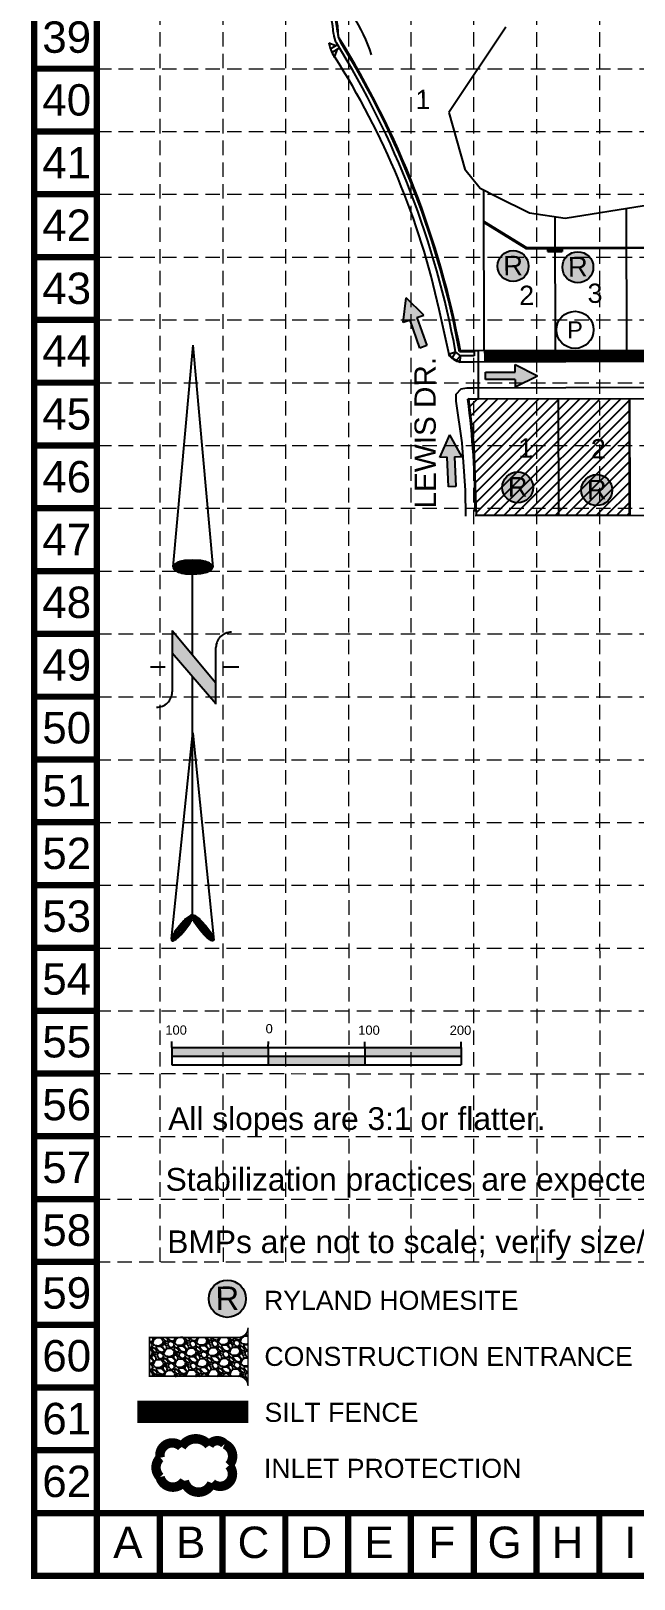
# Model space of a CAD drawing. Header units: inches. Extents: x 4451 to 7062, y 10245 to 14418.
# Drawn here: x 4451 to 5076, y 10245 to 11850 of the extents above; entities that cross this region are included whole.
import ezdxf
from ezdxf.enums import TextEntityAlignment as Align

# ---------------------------------------------------------------- set-up
doc = ezdxf.new("R2010")
doc.units = ezdxf.units.IN
doc.header["$MEASUREMENT"] = 0
doc.linetypes.add('HIDDEN', pattern=[0.375, 0.25, -0.125])
doc.linetypes.add('WALL', pattern=[0.3, 0.15, -0.15])
for name, color, linetype in [('BASE', 7, 'Continuous'), ('BNDYphase', 7, 'Continuous'), ('BOUNDARY', 7, 'Continuous'), ('CONT-1', 7, 'Continuous'), ('ERO-MAT', 84, 'Continuous'), ('grid', 9, 'HIDDEN'), ('LEGEND', 7, 'Continuous'), ('Lot-Labels', 7, 'Continuous'), ('LOT-TXT', 1, 'Continuous'), ('LOTS', 150, 'Continuous'), ('NARROW', 7, 'Continuous'), ('p-BC', 7, 'Continuous'), ('P-WALK', 7, 'Continuous'), ('P-WALL', 7, 'Continuous'), ('ROW', 150, 'Continuous'), ('SODDED LOT', 2, 'Continuous'), ('STNAMES', 3, 'Continuous')]:
    doc.layers.add(name, color=color, linetype=linetype)
doc.styles.add("L200'", font='ARIAL.TTF', dxfattribs={"height": 0.001968503937008})
doc.styles.add('ryland', font='ARIAL.TTF', dxfattribs={"height": 25})
doc.styles.get("Standard").update_dxf_attribs({"font": 'ARIAL.TTF'})

# ---------------------------------------------------------------- blocks, each defined once
blk = doc.blocks.new('RYLAND')
h = blk.add_hatch(color=81)
h.paths.add_polyline_path([(1.163803512038626, -1.047574358368308, 1), (-1.408206742229694, -1.047574358368308, 1)])
h.paths.add_polyline_path([(-1.347681687434942, -2.227609507270699), (1.104228271637368, -2.227609507270699), (1.104228271637368, 0.2098904927293006), (-1.347681687434942, 0.2098904927293006)], flags=25)
at = {"color": 5}
blk.add_circle((-0.1222016150955341, -1.047574358368308), 1.286005127134161, dxfattribs=at)
at = {"layer": 'BASE', "color": 5, "style": 'ryland'}
blk.add_text('R', height=1.625, dxfattribs=at).set_placement((-0.1217267078987874, -1.821359507270699), align=Align.CENTER)
blk = doc.blocks.new('TF')
for p, q in [((0.001246013401441814, -0.01988097191429006), (0.001246013401441814, 0.02011902808567356)), ((0.001246013401441814, 0.02011902808567356), (0.1612460134014668, 0.02011902808567356)), ((0.1612460134014668, 0.02011902808567356), (0.1612460134014668, 0.06011902808575087)), ((0.1612460134014668, 0.06011902808575087), (0.2812460134014714, 0.0001190280856917525)), ((0.1612460134014668, -0.05988097191425368), (0.2812460134014714, 0.0001190280856917525)), ((0.1612460134014668, -0.01988097191429006), (0.001246013401441814, -0.01988097191429006)), ((0.1612460134014668, -0.01988097191429006), (0.1612460134014668, -0.05988097191425368))]:
    blk.add_line(p, q)
for points in [[(0.001246013401441814, 0.02011902808567356), (0.001246013401441814, -0.01988097191429006), (0.1612460134014668, 0.02011902808567356), (0.1612460134014668, -0.01988097191429006)], [(0.1612460134014668, -0.05988097191425368), (0.1612460134014668, 0.06011902808575087), (0.2812460134014714, 0.0001190280856917525), (0.1612460134014668, 0.06011902808575087)]]:
    blk.add_solid(points)
blk = doc.blocks.new('arrow')
at = {"xscale": 192.0000000000001, "yscale": 192, "zscale": 192, "rotation": 89.54514789520785}
blk.add_blockref('TF', (-0.4058247577286238, -53.99771442406018), dxfattribs=at)
blk = doc.blocks.new('North Arrow')
at = {"layer": 'NARROW'}
for p, q in [((32.43254981860446, 3.058265073213988), (32.43254981860446, 4.631385762768332)), ((0, 0), (22.36344290151465, 2.002084736559482)), ((28.76667448424996, -2.091662794246076), (34.01874137947743, 2.319861484284047)), ((36.17825519122562, 2.333068732823449), (30.46489879658111, 2.333068732823449)), ((36.15693846157228, 2.319861484284047), (31.03953994826952, -2.091662794246076)), ((39.10239171702415, 0.006637234364461619), (59.96415737125062, 2.108618273159664)), ((0, 0), (22.3340256442134, -2.022002755547874)), ((21.65859055236069, -0.04755806894536363), (21.65587945617517, -0.04755806894536363)), ((31.2002493849468, -0.04755806894536363), (21.65859055236069, -0.04755806894536363)), ((57.4539157862273, -0.04755806894536363), (33.41071549255503, -0.04755806894536363)), ((59.8310793026576, -2.141789640390925), (39.04486644576536, -0.007715046158409677)), ((57.69334596529006, -0.02703537367779063), (57.76929195033517, -0.01344045038422337)), ((57.76514189648879, -0.05039075473177945), (57.69334596529006, -0.02703537367779063)), ((28.76667448424996, -2.091662794246076), (34.95439482978327, -2.091662794246076)), ((32.43254981860446, -4.261561808689294), (32.43254981860446, -2.800806882678444))]:
    blk.add_line(p, q, dxfattribs=at)
blk.add_lwpolyline([(22.36469003275943, -2.029144276148145), (22.58571216360451, -1.926685835660464, 0.09157658552841703), (22.86600292222374, -1.437143250313966, 0.04830551554414139), (23.03449076013294, -0.7510674610057322), (23.07365352004581, -0.007926344824227272), (23.0138871940153, 0.8191116749912908, 0.04830551554426889), (22.86600292222374, 1.421290560665511, 0.0915765855283463), (22.58571216360451, 1.91083314601201), (22.36469003275943, 2.01329158649969), (22.14366790191434, 1.91083314601201, 0.09157658552851158), (21.86337714329511, 1.421290560665511, 0.04830551554418233), (21.71549287155813, 0.8191116749912908), (21.65572654552761, -0.007926344824227272), (21.71549287155813, -0.8349643646397453, 0.04830551554422624), (21.86337714329511, -1.437143250313966, 0.09157658552816902), (22.14366790191434, -1.926685835660464)], format="xyb", close=True, dxfattribs=at)
for points in [[(57.45558378554506, -0.03134526075882604), (57.43996657389744, 0.0836624617477355, -0.06681784727068599), (57.67471216397553, 0.4712181194372533, -0.03073031192727785), (58.00862399094058, 0.8372912985578296), (58.52165351551321, 1.292257312707079), (59.07299621394941, 1.699951556056476, -0.03073031192742202), (59.50028108291463, 1.950818694931513, -0.06681784727061153), (59.92804734067704, 2.100220530974184), (60.03732810972451, 2.061125939999329)], [(60.03732810972451, 2.061125939999329), (60.05294532137214, 1.946118217492767, -0.06681784727066456), (59.81819973129404, 1.558562559803249, -0.03073031192683177), (59.43379851860755, 1.137137013811298), (58.97125837981093, 0.7375233665334235), (58.41991568137473, 0.3298291232385964, -0.03073031192764033), (57.99263081235495, 0.07896198436355917, -0.03669233332525137), (57.76236303227506, -0.01733721801429056)], [(57.45558378554506, -0.03527464659782709), (57.43996657389744, -0.150282369049819, 0.06681784727068599), (57.67471216397553, -0.5378380267393368, 0.03073031192727785), (58.00862399094058, -0.903911205859913), (58.52165351551321, -1.358877220063732), (59.07299621394941, -1.766571463358559, 0.03073031192742202), (59.50028108291463, -2.017438602233597, 0.06681784727061153), (59.92804734067704, -2.166840438276267), (60.03732810972451, -2.127745847301412)], [(60.03732810972451, -2.127745847301412), (60.05294532137214, -2.012738124794851, 0.06681784727066456), (59.81819973129404, -1.625182467105333, 0.03073031192683177), (59.43379851860755, -1.203756921113381), (58.97125837981093, -0.804143273835507), (58.41991568137473, -0.3964490305406798, 0.03073031192764033), (57.99263081235495, -0.1455818916656426, 0.03669233332525137), (57.76236303227506, -0.04928268934236257)]]:
    blk.add_lwpolyline(points, format="xyb", dxfattribs=at)
for centre, start, end in [((30.46491631666868, 3.862994872579293), 178.8769027564139, 270), ((34.95439482978327, -3.621588933947351), 358.8769027564139, 90)]:
    blk.add_arc(centre, 1.529926139739004, start, end, dxfattribs=at)
for points in [[(23.01902749208239, 0.7489697719211108), (21.85494459723486, 1.41965102062386), (22.86773874044229, 1.437300527177285), (22.14491470462235, 1.910307302568981)], [(22.86773874044229, 1.437300527177285), (22.14491470462235, 1.910307302568981), (22.58617356370451, 1.910307302568981), (22.35503797086494, 2.002084736559482)], [(31.04573626156707, -2.092600781761575), (36.15173163068903, 2.358604768796795), (28.74698772917327, -2.064361571265181), (34.01267678058502, 2.358604768796795)], [(59.26426530671961, 0.9963362022790534), (58.69416543257103, 1.419996991044172), (59.44663154890804, 1.149516487475921), (59.00303798687673, 1.64907741756906)], [(59.44663154890804, 1.149516487475921), (59.00303798687673, 1.64907741756906), (59.61749721722299, 1.335816834307479), (59.27576588053853, 1.822957741314895)], [(59.61749721722299, 1.335816834307479), (59.27576588053853, 1.822957741314895), (59.80972109409777, 1.551097235151246), (59.4926338442383, 1.954057985367399)], [(59.80972109409777, 1.551097235151246), (59.4926338442383, 1.954057985367399), (59.93129858887187, 1.730497569169529), (59.69471535579942, 2.039618144699489)], [(59.93129858887187, 1.730497569169529), (59.69471535579942, 2.039618144699489), (60.05287608364597, 1.941637962281675), (59.93129858887187, 2.103098262887215)], [(60.05287608364597, 1.941637962281675), (59.93129858887187, 2.103098262887215), (60.03644669248388, 2.064458190925507)], [(23.02743242273209, -0.7618279882990464), (21.67003612299595, -0.04525802260104683), (23.06525461068304, -0.04525802260104683), (21.71626324154204, 0.8195677980802429)], [(23.06525461068304, -0.04525802260104683), (21.71626324154204, 0.8195677980802429), (23.01902749208239, 0.7489697719211108), (21.85494459723486, 1.41965102062386)], [(57.44388876337325, 0.08001449623407098), (57.69525844847522, -0.01106567331589758), (57.49810575425727, 0.2124947428819723), (57.77083364797363, -0.01106567331589758)], [(57.450460519849, -0.04004572727353661), (57.68868669199946, -0.016585683588346), (57.44388876337325, 0.08001449623407098), (57.69525844847522, -0.01106567331589758)], [(57.49810575425727, 0.2124947428819723), (57.77083364797363, -0.01106567331589758), (57.59996797960412, 0.3891350717640307), (57.940056377156, 0.06345446541672572)], [(57.59996797960412, 0.3891350717640307), (57.940056377156, 0.06345446541672572), (57.68211493557828, 0.4981552747267415), (58.06984856753843, 0.1324545938769006)], [(57.68211493557828, 0.4981552747267415), (58.06984856753843, 0.1324545938769006), (57.83819415180915, 0.663755583063903), (58.29493122679196, 0.2580348277115263)], [(57.83819415180915, 0.663755583063903), (58.29493122679196, 0.2580348277115263), (58.02877508955135, 0.8569559427633067), (58.51837094691291, 0.405695102581376)], [(58.02877508955135, 0.8569559427633067), (58.51837094691291, 0.405695102581376), (58.26042950528063, 1.069476338470849), (58.73031009321494, 0.5657754006460891)], [(58.26042950528063, 1.069476338470849), (58.73031009321494, 0.5657754006460891), (58.51837094691291, 1.297176762400341), (59.04904028220699, 0.8114158579883224)], [(58.51837094691291, 1.297176762400341), (59.04904028220699, 0.8114158579883224), (58.69580837170361, 1.422756996180397), (59.26097942850902, 0.9949561996836565)], [(22.86773874044229, -1.439569039612252), (21.72466817219174, -0.8747848301754857), (23.02743242273209, -0.7618279882990464), (21.67003612299595, -0.04525802260104683)], [(22.5777686330548, -1.930225321557373), (21.86334952788457, -1.446628842222708), (22.86773874044229, -1.439569039612252), (21.72466817219174, -0.8747848301754857)], [(22.36344290151465, -2.014942952937417), (22.14491470462235, -1.930225321557373), (22.5777686330548, -1.930225321557373), (21.86334952788457, -1.446628842222708)], [(57.4373170068975, -0.1421659174229717), (57.68868669199946, -0.02210569386079442), (57.450460519849, -0.04004572727353661), (57.68868669199946, -0.016585683588346)], [(57.45703227632475, -0.1932260124704044), (57.69525844847522, -0.02762570418781252), (57.4373170068975, -0.1421659174229717), (57.68868669199946, -0.02210569386079442)], [(57.52603571929285, -0.3257062591183058), (57.76426189149788, -0.05108574781843345), (57.45703227632475, -0.1932260124704044), (57.69525844847522, -0.02762570418781252)], [(57.63446970111545, -0.4802665469105705), (57.90062583830149, -0.1021458429204358), (57.52603571929285, -0.3257062591183058), (57.76426189149788, -0.05108574781843345)], [(57.78397716092513, -0.6624268860650773), (58.09120677609826, -0.2001260253382497), (57.63446970111545, -0.4802665469105705), (57.90062583830149, -0.1021458429204358)], [(57.97455809866733, -0.8735672791772231), (58.33600470472447, -0.3477863002626691), (57.78397716092513, -0.6624268860650773), (58.09120677609826, -0.2001260253382497)], [(58.24071423585337, -1.113687726247008), (58.61366141578401, -0.5423666625029), (57.97455809866733, -0.8735672791772231), (58.33600470472447, -0.3477863002626691)], [(58.61366141578401, -1.433848322321865), (58.92746278743289, -0.771447089027788), (58.24071423585337, -1.113687726247008), (58.61366141578401, -0.5423666625029)], [(58.91431927448139, -1.64498871543401), (59.20019068109468, -1.004667523229728), (58.61366141578401, -1.433848322321865), (58.92746278743289, -0.771447089027788)], [(59.11804372517508, -1.794028992899257), (59.56985198281473, -1.35518817585762), (58.91760515269198, -1.651888728247286), (59.20019068109468, -1.011567536097573)], [(59.34805520177179, -1.927889242142555), (59.81300697236293, -1.62152867174882), (59.11804372517508, -1.794028992899257), (59.56985198281473, -1.35518817585762)], [(59.53699320043597, -1.324828119304584), (59.41377276652929, -1.18406785724801), (59.20840537670301, -1.014327541233797)], [(59.58299549571166, -2.052089473381784), (59.92801271066128, -1.787128980031412), (59.34805520177179, -1.927889242142555), (59.81300697236293, -1.62152867174882)], [(59.78343406819477, -2.12522960951901), (60.04630432717022, -2.007929391147627), (59.58299549571166, -2.052089473381784), (59.92801271066128, -1.787128980031412)], [(59.92308389326354, -2.166629686616943), (60.03808963156189, -2.132129622386856), (59.78343406819477, -2.12522960951901), (60.04630432717022, -2.007929391147627)]]:
    blk.add_solid(points, dxfattribs=at)
blk = doc.blocks.new('A$C628B2AEC')
h = blk.add_hatch(color=7)
h.paths.add_polyline_path([(107.5434554927388, 9.77893557131938), (107.474099843942, 18.78805552841368), (7.4770629666682, 18.01824011876124), (7.546418615464972, 9.009120161666942)])
h.paths.add_polyline_path([(107.5434554927388, 9.778935571317561), (107.6128111415355, 0.769815614217805), (207.6098480188102, 1.539631023870243), (207.5404923700135, 10.54875098097)])
h.paths.add_polyline_path([(207.4711367212176, 19.55787093806612), (207.5404923700144, 10.54875098097), (307.5375292472891, 11.31856639062062), (307.4681735984914, 20.32768634771674)])
at = {"color": 7}
for p, q in [((7.4770629666682, 18.01824011876124), (7.430874042088362, 24.01806233139723)), ((7.4770629666682, 18.01824011876124), (107.474099843942, 18.78805552841368)), ((7.4770629666682, 18.01824011876124), (7.615774264261745, 2.045653673121706e-07)), ((107.474099843942, 18.78805552841368), (107.4279109193631, 24.78787774104967)), ((107.474099843942, 18.78805552841368), (307.4681735984923, 20.32768634771674)), ((107.474099843942, 18.78805552841368), (107.6128111415355, 0.769815614217805)), ((207.4711367212176, 19.55787093806612), (207.4249477966378, 25.55769315070211)), ((207.4711367212176, 19.55787093806612), (207.6098480188111, 1.539631023870243)), ((307.4681735984923, 20.32768634771674), (307.4219846739134, 26.32750856035273)), ((307.4681735984923, 20.32768634771674), (307.6068848960858, 2.309446433520861)), ((7.546418615463153, 9.009120161666942), (307.5375292472891, 11.3185663906188)), ((7.615774264259926, 2.045653673121706e-07), (107.6128111415355, 0.769815614217805)), ((107.6128111415355, 0.769815614217805), (307.6068848960858, 2.309446433520861))]:
    blk.add_line(p, q, dxfattribs=at)
for s, p in [('100', (0.5432755827469009, 31.12033353560764)), ('0', (104.5186994538954, 33.38428007213224)), ('100', (200.5373493372963, 32.6599643549107)), ('200', (295.4163281395458, 33.39043132139159))]:
    blk.add_text(s, height=9.6, rotation=0.4410760963224781, dxfattribs=at).set_placement(p)

msp = doc.modelspace()

# ---------------------------------------------------------------- hatches: boundary and pattern name
at = {"layer": 'LEGEND'}
h = msp.add_hatch(dxfattribs=at)
h.set_pattern_fill('GRAVEL', color=4, scale=16.06979765154074, angle=-43.93425516442545, style=0)
h.set_pattern_definition([(184.0785448355745, (-17888.25753638357, 753.5852692237058), (-192.9272976239792, -14.95407184377901), [2.161966296847682, -214.0350490630643]), (141.0354448355745, (-17890.41403135892, 753.4315018701327), (150.019022062535, -122.2246396931367), [3.71000204421591, -367.2900898887915]), (88.57614483557452, (-17893.29868902946, 755.7644949392197), (-6.922964421421148, -238.7943875901301), [2.615970220099017, -258.9813731857555]), (223.3394448355745, (-17900.59938015395, 757.2197849470522), (234.5673603737091, 220.299231634269), [3.378482118664621, -334.469665468607]), (248.8994448355745, (-17903.05655166395, 754.9010686430502), (75.93458640212494, 194.6181670546053), [3.31286913485338, -327.9744943048188]), (313.3394448355745, (-17904.24920802493, 751.8103239660759), (-220.2992316342689, 234.5673603737091), [3.378482118664622, -334.469665468607]), (353.7599448355745, (-17901.9304917209, 749.3531524560531), (-261.9392618919143, 29.22244889476749), [4.46786977126022, -442.3187538192136]), (28.32104483557455, (-17897.48909634179, 748.8675238525993), (326.301660852888, 176.5454263928941), [4.218129045957626, -417.5949201779836]), (77.49534483557453, (-17893.77586365785, 750.868655671864), (52.36699849066161, 239.6398225755453), [3.389923814592493, -335.6028272500023]), (131.3021448355745, (-17893.04187817263, 754.1781683178906), (116.147269937368, -134.2195852687034), [3.870121508015857, -189.6358735437887]), (178.4631448355746, (-17895.59627039584, 757.0855567285889), (-261.5165818984554, 6.500235138506094), [5.004906338977062, -495.4860971640751]), (94.87984483557395, (-17889.25415551564, 746.0658101302015), (-14.10870315824406, 147.4829160650201), [1.708235560156425, -169.1160435963803]), (127.5349448355745, (-17889.39946889418, 747.7678612173077), (128.1422018691293, -168.0916873610772), [3.249907667654643, -321.7416304480971]), (181.0657448355745, (-17891.3794657758, 750.344984180656), (-11.14975127962942, -11.57245016351738), [2.27260685367852, -20.45350989249964]), (159.2643448355745, (-17890.85156729703, 752.5141601185878), (80.16174023041087, -32.60382764233544), [1.223843649546039, -121.1600874205212]), (247.8671448355745, (-17891.99613099269, 752.9474690691586), (21.8768009853467, 45.86708973816672), [1.730765416463892, -84.80774645369549]), (347.0295448355745, (-17892.64820791232, 751.3442344977302), (57.01684020989741, -10.30429953155052), [2.811073633386369, -90.89114512246037]), (117.6308448355745, (-17889.9088636203, 750.7132925158039), (11.99516816848817, -33.87192860812119), [2.032684774741026, -48.78448280317759]), (332.4552448355745, (-17898.70815001051, 759.4143228101802), (149.1736534697277, -76.78024742318969), [2.847568143853018, -281.9099693823432]), (26.41194483557451, (-17896.18334670001, 758.0974880083177), (-168.9369812645459, -82.69799879418397), [2.388952188675697, -236.5057685151668]), (249.2643448355745, (-17887.67891405444, 753.0277818322575), (32.60382764233544, 80.16174023041087), [2.447671229294424, -119.9362598407728]), (299.6762448355745, (-17888.5455319556, 750.7386544409474), (-82.27532906100039, 146.214758187321), [2.847568143853017, -281.9099693823431]), (295.5097448355746, (-17905.62099366471, 752.2394059290382), (-35.5628032382347, 78.89360654661556), [2.746007022695281, -134.5544083912593]), (250.8408448355745, (-17904.43838708126, 749.7610994814222), (64.78512175287477, 183.0456040646569), [2.300841488152298, -227.7836447928281]), (22.86714483557454, (-17898.71293741797, 741.3438377715338), (78.89364464519255, 35.56271936026645), [2.447671229294428, -119.936259840773]), (333.4197448355745, (-17896.45762592692, 742.2949954232718), (-195.0407589565392, 98.65702158656086), [2.693796250125424, -266.6851056215226]), (25.50974483557454, (-17904.38343624337, 746.8072142078781), (-78.89360654661556, -35.56280323823466), [1.373003511347641, -135.927411902607]), (57.37564483557452, (-17899.40728421292, 742.0128226413235), (33.02658052383939, 57.43951646344679), [0.8193989822520619, -81.12080456910951]), (122.0295448355745, (-17898.96552128729, 742.7029424487009), (23.56761989632541, -45.02167367705552), [3.312869134853377, -62.94459391120242]), (142.0747448355744, (-17900.72252321229, 745.5115143436615), (126.8742031611789, -99.92503683215058), [3.070134841326857, -303.9429154068224]), (259.7558448355745, (-17893.65168521696, 750.302714305366), (10.72702870201413, 34.2946507559725), [2.317618356900507, -55.62285663540981]), (309.2229448355745, (-17894.06385922988, 748.0220408891055), (174.4319997248974, -212.6906917446525), [4.046278629872009, -400.5808933560302]), (17.01114483557456, (-17891.50524001917, 744.8874305342979), (-124.3380257378223, -36.40813890679187), [1.654482087012023, -163.7942087081198]), (46.06574483557452, (-17889.9231403854, 745.371463335212), (-0.4226987530842724, 22.72219441178754), [0.964187859092444, -15.10560979244829]), (76.3221448355745, (-17900.61947970907, 746.081682697768), (-31.7585350300815, -125.6060888038451), [2.232480568942646, -221.0162833964187]), (4.078544835574532, (-17900.09158123031, 748.2508586356926), (192.9272976239792, 14.95407184377905), [4.323932593695365, -211.8730827662165]), (316.0657448355745, (-17895.7785912796, 748.5583933429025), (22.72219441178755, 0.4226987530842753), [4.178147389400593, -11.89165026214014]), (281.3705448355745, (-17892.76975516817, 745.6594589072556), (-37.67606858653036, 192.5046399937983), [2.540859985875713, -251.5449457641236]), (210.1203448355745, (-17892.26881441711, 743.1684714970343), (-56.1714380308703, -35.14004120038471), [2.339794677659635, -114.6500999032987]), (163.7117448355745, (-17894.29267697652, 741.9943188886882), (-331.3740008384997, 96.12060692419335), [3.809586580262475, -377.149698168093]), (131.4918448355745, (-17897.94936302004, 743.0627968087392), (-139.2921221690955, 156.5191144257612), [4.030289181208764, -398.9981950551311])])
edge = h.paths.add_edge_path()
edge.add_line((4675.612443372889, 10444.9533486415), (4675.612443372889, 10505.22152536636))
edge.add_arc((4665.567749270721, 10505.22152536634), 10.04469410216799, -89.960944061975, 9.208633855450898e-11, ccw=False)
edge.add_line((4665.574596283246, 10495.17683359782), (4573.521131640204, 10495.16849570603))
edge.add_line((4573.521131640204, 10495.16849570603), (4573.521131640204, 10454.95960111103))
edge.add_line((4573.521131640204, 10454.95960111103), (4665.560902258245, 10454.99804040998))
edge.add_arc((4665.567749270758, 10444.95334864149), 10.04469410213067, 2.688693712116219e-11, 90.03905593796082, ccw=False)
at = {"layer": 'SODDED LOT'}
h = msp.add_hatch(dxfattribs=at)
h.set_pattern_fill('ANSI31', color=2, scale=60, style=0)
h.set_pattern_definition([(45, (0, 0), (-5.303300858899106, 5.303300858899107), [])])
h.paths.add_polyline_path([(5071.129628644892, 11468.03924493418), (4904.142884721865, 11468.48055379257), (4909.810771518649, 11420.01700531756), (4912.132311550484, 11347.71505179382), (5071.00740394455, 11347.77479623991)])

# ---------------------------------------------------------------- linework, layer by layer
at = {"layer": 'BASE', "const_width": 6.511149672979205}
for points in [[(7058.31085563433, 10247.97009073637), (7058.31085563433, 14415.10588144286), (4453.850986442603, 14415.10588144286), (4453.850986442603, 10247.97009073637)], [(6993.199358904565, 10313.08158746596), (6993.199358904565, 14349.99438471327), (4518.962483172547, 14349.99438471327), (4518.962483172547, 10313.08158746596)]]:
    msp.add_lwpolyline(points, close=True, dxfattribs=at)
for points in [[(4518.962483172547, 11810.64601225131), (4453.850986442603, 11810.64601225131)], [(4518.962483172547, 11745.53451552154), (4453.850986442603, 11745.53451552154)], [(4518.962483172547, 11680.42301879159), (4453.850986442603, 11680.42301879159)], [(4518.962483172547, 11615.31152206201), (4453.850986442603, 11615.31152206201)], [(4518.962483172547, 11550.20002533206), (4453.850986442603, 11550.20002533206)], [(4518.962483172547, 11485.08852860247), (4453.850986442603, 11485.08852860247)], [(4518.962483172547, 11419.97703187253), (4453.850986442603, 11419.97703187253)], [(4518.962483172547, 11354.86553514276), (4453.850986442603, 11354.86553514276)], [(4518.962483172547, 11289.754038413), (4453.850986442603, 11289.754038413)], [(4518.962483172547, 11224.64254168305), (4453.850986442603, 11224.64254168305)], [(4518.962483172547, 11159.53104495346), (4453.850986442603, 11159.53104495346)], [(4518.962483172547, 11094.41954822352), (4453.850986442603, 11094.41954822352)], [(4518.962483172547, 11029.30805149393), (4453.850986442603, 11029.30805149393)], [(4518.962483172547, 10964.19655476398), (4453.850986442603, 10964.19655476398)], [(4518.962483172547, 10899.08505803422), (4453.850986442603, 10899.08505803422)], [(4518.962483172547, 10833.97356130445), (4453.850986442603, 10833.97356130445)], [(4518.962483172547, 10768.86206457451), (4453.850986442603, 10768.86206457451)], [(4518.962483172547, 10703.75056784492), (4453.850986442603, 10703.75056784492)], [(4518.962483172547, 10638.63907111497), (4453.850986442603, 10638.63907111497)], [(4518.962483172547, 10573.52757438539), (4453.850986442603, 10573.52757438539)], [(4518.962483172547, 10508.41607765544), (4453.850986442603, 10508.41607765544)], [(4518.962483172547, 10443.30458092567), (4453.850986442603, 10443.30458092567)], [(4518.962483172547, 10378.19308419591), (4453.850986442603, 10378.19308419591)], [(4518.962483172547, 10313.08158746596), (4453.850986442603, 10313.08158746596)], [(4518.962483172547, 10313.08158746596), (4518.962483172547, 10247.97009073637)], [(4584.073979902314, 10313.08158746596), (4584.073979902314, 10247.97009073637)], [(4649.185476632081, 10313.08158746596), (4649.185476632081, 10247.97009073637)], [(4714.296973361847, 10313.08158746596), (4714.296973361847, 10247.97009073637)], [(4779.408470091616, 10313.08158746596), (4779.408470091616, 10247.97009073637)], [(4844.519966821381, 10313.08158746596), (4844.519966821381, 10247.97009073637)], [(4909.631463551148, 10313.08158746596), (4909.631463551148, 10247.97009073637)], [(4974.74296028109, 10313.08158746596), (4974.74296028109, 10247.97009073637)], [(5039.854457010859, 10313.08158746596), (5039.854457010859, 10247.97009073637)]]:
    msp.add_lwpolyline(points, dxfattribs=at)
at = {"layer": 'BNDYphase'}
for p, q in [((4933.29024917823, 11678.26125146351), (4967.387852428382, 11661.3087004944)), ((5004.378554957312, 11655.68691644206), (5086.300351430547, 11668.86901863734)), ((4967.387852428382, 11661.3087004944), (5004.378554957312, 11655.68691644206))]:
    msp.add_line(p, q, dxfattribs=at)
at = {"layer": 'BOUNDARY'}
for p, q in [((4942.974525004424, 11853.59961969885), (4883.799589319346, 11765.28401016334)), ((4883.799589319346, 11765.28401016334), (4900.534051630943, 11706.569872531)), ((4900.534051630943, 11706.569872531), (4916.204538618097, 11686.75587722911)), ((4916.204538618097, 11686.75587722911), (4933.29024917823, 11678.26125146351)), ((4914.495193048855, 11518.00270825467), (4895.800531961541, 11517.95852777365)), ((4914.613356083319, 11468.0028478799), (4914.495193048855, 11518.00270825468)), ((4914.613356083319, 11468.0028478799), (4903.602843004028, 11467.97682709451))]:
    msp.add_line(p, q, dxfattribs=at)
for centre, radius, start, end in [((4689.438870610697, 11843.40765708299), 79.99999999999878, 0.02998920277624467, 63.76141173501785), ((4689.438870610697, 11843.40765708299), 79.99999999999878, 0.02998920277624467, 63.76141173501785), ((3978.698860623168, 11349.19604844735), 932.4999999999999, 10.4267615963774, 32.0075185264666), ((3978.698860623168, 11349.19604844735), 932.4999999999999, 0.1354049894595616, 7.318152268573421)]:
    msp.add_arc(centre, radius, start, end, dxfattribs=at)
at = {"layer": 'CONT-1', "color": 35, "flags": 128}
msp.add_lwpolyline([(4742.840566066144, 11941.29307121217, 0.3872932684573875), (4739.164806164522, 11919.22312632206, 0.1124398463282542), (4755.997437021874, 11900.61519346213, -0.1195076541440416), (4803.416281764658, 11825.17295223738, -0.03363773548444017)], format="xyb", dxfattribs=at)
at = {"layer": 'ERO-MAT', "const_width": 12}
msp.add_lwpolyline([(4920.138327653531, 11512.09391457118), (5144.887406760583, 11513.88753890809)], dxfattribs=at)
at = {"layer": 'grid', "color": 252, "linetype": 'HIDDEN', "lineweight": 0, "ltscale": 60}
for p, q in [((4584.668348669778, 10573.53673626956), (4584.315973652967, 14347.54800263374)), ((4650.05604946711, 10573.52645595561), (4649.24648814144, 14347.51868059096)), ((4714.972674371606, 10573.51624970465), (4714.372682697871, 14347.34709824033)), ((4780.43099846997, 10573.50595828725), (4779.399653895207, 14347.2463397122)), ((4844.948968401097, 10573.49581471318), (4844.674038833924, 14347.74991179419)), ((4909.659221574411, 10573.48564090817), (4909.863355992928, 14347.62889863309)), ((4975.261533429019, 10573.47532685288), (4974.91114421877, 14347.38891860473)), ((5040.604365722418, 10573.46505359321), (5039.939243564744, 14347.44458514896)), ((4518.962483172547, 11810.64601225131), (6993.199358904565, 11810.64601225131)), ((4518.962483172547, 11745.53451552154), (6993.199358904565, 11745.53451552154)), ((4518.962483172547, 11680.42301879159), (6993.199358904565, 11680.42301879159)), ((4518.962483172547, 11615.31152206201), (6993.199358904565, 11615.31152206201)), ((4518.962483172547, 11550.20002533206), (6993.199358904565, 11550.20002533206)), ((4518.962483172547, 11485.08852860247), (6993.199358904565, 11485.08852860247)), ((4518.962483172547, 11419.97703187253), (6993.199358904565, 11419.97703187253)), ((4518.962483172547, 11354.86553514276), (6993.199358904565, 11354.86553514276)), ((4518.962483172547, 11289.754038413), (6993.199358904565, 11289.754038413)), ((4518.962483172547, 11224.64254168305), (6993.199358904565, 11224.64254168305)), ((4518.962483172547, 11159.53104495346), (6993.199358904565, 11159.53104495346)), ((4518.344314649998, 11094.20185350857), (6992.581190382192, 11094.20185350857)), ((4518.344314649998, 11029.0903567788), (6992.581190382192, 11029.0903567788)), ((4518.344314649998, 10963.97886004886), (6992.581190382192, 10963.97886004886)), ((4518.344314649998, 10898.86736331927), (6992.581190382192, 10898.86736331927)), ((4518.344314649998, 10833.75586658933), (6992.581190382192, 10833.75586658933)), ((4518.005227818996, 10768.69544631414), (6990.510850474278, 10768.55640161905)), ((4517.543895241046, 10703.40027335873), (6990.516115167942, 10703.83938158102)), ((4517.761242526123, 10638.43394089798), (6990.756571992708, 10638.26002636423)), ((4517.762185464433, 10573.54725531754), (6990.670752113892, 10573.15846237776))]:
    msp.add_line(p, q, dxfattribs=at)
at = {"layer": 'LEGEND', "color": 4, "const_width": 1.606979765154074}
msp.add_lwpolyline([(4675.612443372889, 10444.9533486415), (4675.612443372889, 10505.22152536636, -0.4140139244211871), (4665.574596283246, 10495.17683359782), (4573.521131640204, 10495.16849570603), (4573.521131640204, 10454.95960111103), (4665.560902258245, 10454.99804040998, -0.4144132285109485)], format="xyb", close=True, dxfattribs=at)
at = {"layer": 'LEGEND', "color": 200, "const_width": 22.95253871063773}
msp.add_lwpolyline([(4560.906310751421, 10418.08475639798), (4676.077359831108, 10418.08475639798)], dxfattribs=at)
at = {"layer": 'LEGEND', "color": 170, "ltscale": 100, "const_width": 9.769359745227966}
msp.add_lwpolyline([(4606.614147489492, 10381.59748386784, 0.5205670505517462), (4606.614147489492, 10381.59748386784, 0.7651954600696135), (4584.515682130892, 10370.47286530776, 0.4178788784126488), (4584.37879083758, 10350.45706119248, 0.6649002420699669), (4609.632211237787, 10346.60198804439, 0.744833174426672), (4638.114617858866, 10344.21062559905, 0.9756416855879776), (4655.857806892598, 10362.53913343843, 0.5205670505517462), (4651.439723941847, 10384.61927379436, 0.5205670505517462), (4635.240079987963, 10383.14726268763, 0.5402640007904789), (4606.614147489492, 10381.59748386784)], format="xyb", close=True, dxfattribs=at)
at = {"layer": 'Lot-Labels'}
msp.add_circle((5014.638619124071, 11539.86601788429), 19.22611875867575, dxfattribs=at)
at = {"layer": 'LOTS', "color": 7}
for p, q in [((4919.738563365774, 11684.99884069427), (4920.133188374525, 11518.0160323446)), ((5100.440380490665, 11347.44166891407), (4911.206667584987, 11346.99445907043))]:
    msp.add_line(p, q, dxfattribs=at)
at = {"layer": 'LOTS', "color": 7, "flags": 128}
for points in [[(4993.804243997412, 11657.29398223575), (4994.132981729198, 11518.19091363561)], [(5067.784136996333, 11665.88955967221), (5068.132775083868, 11518.36579492662)], [(4997.835079890689, 11347.1991851635), (4997.549125347277, 11468.19884727047)], [(5071.834873245359, 11347.37406645451), (5071.548918701948, 11468.37372856148)]]:
    msp.add_lwpolyline(points, dxfattribs=at)
at = {"layer": 'p-BC'}
for p, q in [((5100.063440410718, 11506.94122350961), (4910.02238311305, 11506.49210569538)), ((5100.127248449329, 11479.94129890723), (4910.086191151661, 11479.492181093))]:
    msp.add_line(p, q, dxfattribs=at)
at = {"layer": 'P-WALK'}
for p, q in [((4759.49647040261, 11837.47463567699), (4766.82151286641, 11834.74844269513)), ((4759.49647040261, 11837.47463567699), (4766.82151286641, 11834.74844269513)), ((4761.045662062798, 11831.32725529476), (4768.433071648433, 11835.7030110847)), ((4761.045662062798, 11831.32725529476), (4768.433071648433, 11835.7030110847)), ((4762.536171224643, 11827.56107948131), (4770.471602480937, 11832.26144283099)), ((4762.536171224643, 11827.56107948131), (4770.471602480937, 11832.26144283099)), ((4765.30767281483, 11822.45134591629), (4768.263315346348, 11830.95341664089)), ((4765.30767281483, 11822.45134591629), (4768.263315346348, 11830.95341664089)), ((4764.688475023071, 11823.47900835155), (4765.30767281483, 11822.45134591629)), ((4764.688475023071, 11823.47900835155), (4765.30767281483, 11822.45134591629)), ((4883.433512562246, 11514.53864977672), (4890.883096726483, 11517.05363512311)), ((4890.883096726483, 11517.05363512311), (4887.428803794877, 11510.97038550374)), ((4895.812348264986, 11512.95854173618), (4890.883096726483, 11517.05363512311)), ((4891.665885487905, 11508.40054169907), (4895.812348264986, 11512.95854173618)), ((4909.997568875812, 11516.99207637408), (4894.967741363047, 11516.95655687436)), ((4895.666570917952, 11506.41952852991), (4895.812348264986, 11512.95854173618)), ((4910.007021918569, 11512.99208754409), (4895.812348264986, 11512.95854173618)), ((4909.997568875812, 11516.99207637408), (4910.007021918569, 11512.99208754409))]:
    msp.add_line(p, q, dxfattribs=at)
msp.add_lwpolyline([(4910.080111813937, 11506.45407720131), (4896.033754386122, 11506.22759824546), (4891.955790190617, 11508.26587951519), (4887.424702357748, 11510.30417056254), (4884.026386483098, 11514.380733102), (4873.830859550115, 11560.86892428873, 0.08840372547558145), (4765.25799466838, 11823.32387111429, -1.82570699460295)], format="xyb", dxfattribs=at)
msp.add_lwpolyline([(4909.759486548817, 11479.55546015339), (4902.352471042537, 11479.44656682649), (4896.143644852249, 11478.24878911856), (4891.024083026872, 11472.69544455374), (4891.024083026872, 11465.83541917647), (4897.216213233931, 11422.58310119264), (4900.701871084904, 11373.27808593693), (4901.074946098051, 11346.67058767464)], dxfattribs=at)
for centre, radius, start, end in [((4689.438870610697, 11843.40765708299), 74.99999999999878, 2.713618847492853, 49.44545424489687), ((4689.438870610697, 11843.40765708299), 74.99999999999878, 2.713618847492853, 49.44545424489687), ((4689.438870610697, 11843.40765708299), 78.99999999999878, 3.88556207527936, 49.44545424489687), ((4689.438870610697, 11843.40765708299), 78.99999999999878, 3.88556207527936, 49.44545424489687), ((4784.332342345147, 11847.90532561042), 20, 182.7136188474929, 211.7586465541052), ((4784.332342345147, 11847.90532561042), 20, 182.7136188474929, 211.7586465541052), ((4792.202113398231, 11850.38733700331), 24, 183.8855620752794, 211.6368108592501), ((4792.202113398231, 11850.38733700331), 24, 183.8855620752794, 211.6368108592501), ((4798.936388504551, 11844.14493253038), 40.00000000000208, 189.599341887929, 211.1076803414871), ((4798.936388504551, 11844.14493253038), 40.00000000000208, 189.599341887929, 211.1076803414871), ((3978.698860623168, 11349.19604844735), 927.4999999999999, 10.4267615963774, 31.75864655410518), ((3978.698860623168, 11349.19604844735), 931.4999999999999, 10.37541939309538, 31.63681085925016), ((4900.056536949375, 11526.30919749903), 20.36837581787759, 215.3018145661371, 257.5534633569662)]:
    msp.add_arc(centre, radius, start, end, dxfattribs=at)
at = {"layer": 'P-WALL'}
for p, q in [((4986.38027023387, 11625.11515055601, 543.4), (5001.380156092172, 11625.18117329568, 543.4)), ((4986.386432343439, 11623.71516411736, 543.4), (5001.386318201742, 11623.78118685703, 543.4)), ((4986.392594453007, 11622.31517767871, 543.4), (5001.39248031131, 11622.38120041838, 543.4)), ((4986.398756562576, 11620.91519124006, 543.4), (5001.39864242088, 11620.98121397973, 543.4)), ((5001.39864242088, 11620.98121397973, 543.4), (5001.380156092172, 11625.18117329568, 543.4))]:
    msp.add_line(p, q, dxfattribs=at)
at = {"layer": 'P-WALL', "linetype": 'WALL', "const_width": 1, "flags": 128}
msp.add_lwpolyline([(4919.816439790803, 11652.04597691912), (4964.096120378486, 11624.59565962592), (4985.882290082819, 11624.69155252967), (4985.898575658109, 11620.99158837038)], dxfattribs=at)
at = {"layer": 'P-WALL', "flags": 128}
for points in [[(4919.847914680673, 11651.46111535271), (4963.96810960341, 11624.09509133678), (4986.382447751662, 11624.193749155)], [(4920.33183744521, 11652.33622606454), (4964.224131153563, 11625.09622791507), (4986.380084486064, 11625.19374843975)]]:
    msp.add_lwpolyline(points, dxfattribs=at)
at = {"layer": 'P-WALL', "linetype": 'WALL', "const_width": 1, "elevation": 543.4, "flags": 128}
msp.add_lwpolyline([(5001.89863757754, 11620.98341473315), (5001.882352002251, 11624.68337889244), (5133.446844655338, 11625.26246651551), (5133.47530325289, 11621.5657680692)], dxfattribs=at)
at = {"layer": 'P-WALL', "elevation": 543.4, "flags": 128}
for points in [[(5001.380156092172, 11625.18117329568), (5133.754825004678, 11625.76382694964)], [(5001.382519357771, 11624.18117401094), (5133.787591778593, 11624.76396148744)]]:
    msp.add_lwpolyline(points, dxfattribs=at)
at = {"layer": 'ROW', "color": 7}
for p, q in [((5100.03626291279, 11518.44119139581), (4914.495193048855, 11518.00270825468)), ((5100.154425947257, 11468.44133102103), (4914.61335608332, 11468.0028478799))]:
    msp.add_line(p, q, dxfattribs=at)
at = {"layer": 'SODDED LOT', "color": 2, "flags": 128}
msp.add_lwpolyline([(5071.129628644892, 11468.03924493418), (4904.142884721865, 11468.48055379257), (4909.810771518649, 11420.01700531756), (4912.132311550484, 11347.71505179382), (5071.00740394455, 11347.77479623991)], close=True, dxfattribs=at)

# ---------------------------------------------------------------- block references
for p, xscale, yscale, zscale, rotation in [((4951.861980406598, 11619.0896662297), 12.48126430206556, 12.48126430206503, 12.48126430206547, 0.4410760963205938), ((5018.993518782387, 11617.90964377103), 12.48126430206556, 12.48126430206503, 12.48126430206547, 0.4410760963205938), ((4956.631140604922, 11389.64982812504), 12.48126430206465, 12.48126430206503, 12.48126430206547, 0.4410760963206259), ((5038.615054389769, 11386.8181375634), 12.48126430206465, 12.48126430206503, 12.48126430206547, 0.4410760963206259), ((4655.875240992425, 10551.00759789171), 14.97751716247831, 14.97751716247876, 14.97751716247856, 0.4410760963219961)]:
    msp.add_blockref('RYLAND', p, dxfattribs=dict(xscale=xscale, yscale=yscale, zscale=zscale, rotation=rotation))
at = {"color": 7}
for p, rotation in [((4839.471324779825, 11572.95880059569), 20.05517864160687), ((4975.650088536428, 11492.31393427874), 270.4410760963464), ((4884.953023485265, 11430.95153426673), 2.807834175479849)]:
    msp.add_blockref('arrow', p, dxfattribs=dict(at, rotation=rotation))
at = {"layer": 'BASE', "xscale": 10.28588400000081, "yscale": 10.28588400000081, "zscale": 10.28588400000006, "rotation": 270}
msp.add_blockref('North Arrow', (4618.433693442519, 11523.94085123318), dxfattribs=at)
at = {"layer": 'ERO-MAT', "rotation": 359.5207112776993}
msp.add_blockref('A$C628B2AEC', (4589.060999013303, 10778.02288736496), dxfattribs=at)

# ---------------------------------------------------------------- texts
at = {"layer": 'BASE'}
for s, p in [('39', (4487.653886695784, 11843.4016110028)), ('40', (4487.653932138493, 11778.29011007697)), ('41', (4487.653704924227, 11713.1785269822)), ('42', (4487.576906508277, 11648.34340107198)), ('43', (4487.653750367203, 11582.9555456727)), ('44', (4487.653795809916, 11517.84404474688)), ('45', (4487.653795810003, 11452.7325643632)), ('46', (4487.653795810003, 11387.62110452185)), ('47', (4487.653841252983, 11322.5095830537)), ('48', (4487.653886695693, 11257.39808212788)), ('49', (4487.667519550449, 11192.44670779978)), ('50', (4487.667519550449, 11127.33524795843)), ('51', (4487.667564993424, 11062.22372649029)), ('52', (4487.667610436138, 10997.11222556446)), ('53', (4487.667610436225, 10932.00074518079)), ('54', (4487.667610436225, 10866.88928533943)), ('55', (4487.667655879202, 10801.77776387129)), ('56', (4487.667701321914, 10736.66626294546)), ('57', (4487.667474107648, 10671.55467985069)), ('58', (4487.667474107648, 10606.44322000934)), ('59', (4487.667519550623, 10541.33169854119)), ('60', (4487.667564993337, 10476.22019761537)), ('61', (4487.667564993424, 10411.10871723169)), ('62', (4487.667564993424, 10345.99725739034)), ('A', (4551.028501959818, 10282.78569425755)), ('B', (4616.139998689761, 10282.78569425755)), ('C', (4681.251495419352, 10282.78569425755)), ('D', (4746.362992149296, 10282.78569425755)), ('E', (4811.474488879061, 10282.78569425755)), ('F', (4876.585985608828, 10282.78569425755)), ('G', (4941.697482338595, 10282.78569425755)), ('H', (5006.808979068361, 10282.78569425755)), ('I', (5071.920475798304, 10282.78569425755))]:
    msp.add_text(s, height=32.55574836489603, dxfattribs=at).set_placement(p, align=Align.MIDDLE_CENTER)
at = {"layer": 'BASE', "color": 7, "style": "L200'"}
for s, p in [('All slopes are 3:1 or flatter.', (4592.843455430811, 10710.32338280566)), ('Stabilization practices are expected to be used at all disturbed areas; Ryland lots are the disturbed area.', (4590.160220901162, 10647.32007930113)), ('BMPs are not to scale; verify size/location/quantity in the field prior to installation.', (4591.885507160996, 10582.64700562656))]:
    msp.add_text(s, height=23.55603826779202, dxfattribs=at).set_placement(p)
at = {"layer": 'LEGEND', "style": "L200'"}
for s, p in [('RYLAND HOMESITE', (4692.205339622282, 10523.8258084784)), ('CONSTRUCTION ENTRANCE', (4692.611934099536, 10465.68844352511)), ('SILT FENCE', (4692.732054040936, 10407.65886734199)), ('INLET PROTECTION', (4692.114911912568, 10349.62254729933))]:
    msp.add_text(s, height=19.76415930956021, dxfattribs=at).set_placement(p)
at = {"layer": 'Lot-Labels'}
msp.add_text('P', height=17.5, rotation=0.4410760963224781, dxfattribs=at).set_placement((5014.638619124071, 11539.86601788429), align=Align.MIDDLE)
at = {"layer": 'LOT-TXT', "color": 7}
for s, p in [('1', (4849.240802040189, 11768.68384626145)), ('2', (4956.811302104623, 11565.62110496726)), ('3', (5027.663070445547, 11567.75150525734)), ('1', (4955.758727150924, 11407.33125109532)), ('2', (5031.136605937804, 11406.58388317098))]:
    msp.add_text(s, height=20, rotation=0.4410760963224781, dxfattribs=at).set_placement(p)
at = {"layer": 'STNAMES', "color": 7}
msp.add_text('LEWIS DR.', height=22, rotation=90.17121446392126, dxfattribs=at).set_placement((4870.483113925638, 11354.7308445269))

doc.saveas('drawing.dxf')
